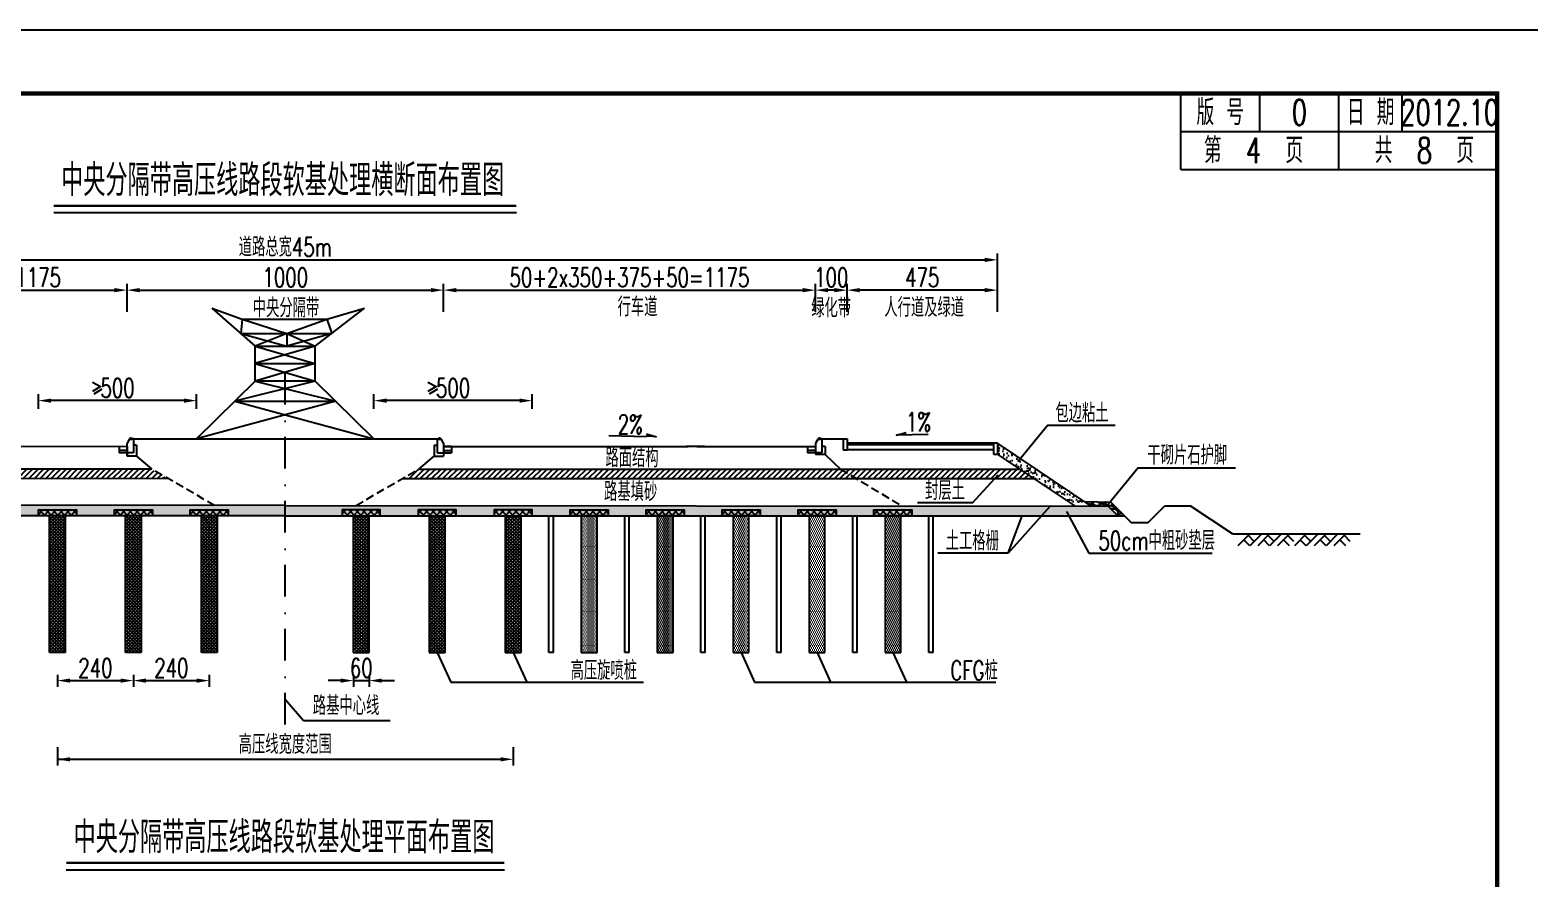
# Model space of a CAD drawing. Extents: x 216 to 3576, y 696 to 993.
# Drawn here: x 1654.2 to 1891.2, y 858.5 to 992.5 of the extents above; entities that cross this region are included whole.
import ezdxf
from ezdxf.enums import TextEntityAlignment as Align

# ---------------------------------------------------------------- set-up
doc = ezdxf.new("R2010")
doc.units = 0
doc.header["$LTSCALE"] = 5
doc.header["$PDMODE"] = 32
doc.header["$PDSIZE"] = 0.3
for name, pattern in [('DASHDOT', [1, 0.5, -0.25, 0, -0.25]), ('DASHED', [19.05, 12.7, -6.35]), ('HIDDEN', [0.375, 0.25, -0.125]), ('RICAD_LTYPE1', [0])]:
    doc.linetypes.add(name, pattern=pattern)
doc.layers.get('0').update_dxf_attribs({"linetype": 'CONTINUOUS'})
doc.layers.get('DEFPOINTS').update_dxf_attribs({"linetype": 'RICAD_LTYPE1'})
for name, color, linetype in [('2', 2, 'HIDDEN'), ('PP-COM', 7, 'CONTINUOUS'), ('YOLLOW', 2, 'CONTINUOUS'), ('图框', 7, 'CONTINUOUS'), ('填充', 8, 'CONTINUOUS'), ('尺寸标注', 4, 'CONTINUOUS'), ('文字', 7, 'CONTINUOUS'), ('次轮廓', 7, 'CONTINUOUS'), ('结构', 7, 'CONTINUOUS'), ('绿化', 3, 'CONTINUOUS'), ('道路结构', 7, 'CONTINUOUS')]:
    doc.layers.add(name, color=color, linetype=linetype)
doc.layers.add('标注', color=4, linetype='CONTINUOUS', lineweight=15)
doc.styles.get("Standard").update_dxf_attribs({"font": 'simplex1.shx', "width": 0.7, "bigfont": 'hztxt.shx'})
doc.dimstyles.new('比例1：200', dxfattribs={"dimtxt": 3, "dimasz": 2, "dimexe": 1, "dimexo": 1, "dimgap": 0.5, "dimtad": 1, "dimlfac": 20, "dimzin": 13, "dimdsep": 46, "dimtxsty": 'Standard', "dimcen": -0.09, "dimclrd": 256, "dimclre": 256, "dimclrt": 7, "dimaunit": 1, "dimadec": 0, "dimazin": 0, "dimtfac": 0.0005, "dimtix": 1, "dimtmove": 2, "dimatfit": 3, "dimfxl": 0, "dimtolj": 1, "dimtzin": 13, "dimarcsym": 0})
pattern_1 = [(45, (411.52273, 291.2505), (-0.26516504, 0.26516504), []), (135, (411.52273, 291.2505), (-0.26516504, -0.26516504), [])]
pattern_2 = [(45, (0, 588.2505), (-0.44194174, 0.44194174), [])]
pattern_3 = [(37.5, (0, 588.2505), (-0.0629934, 1.9268238), [0, -1.52, 0, -1.7, 0, -1.625]), (7.5, (0, 588.2505), (1.7697767, 2.822146), [0, -0.82, 0, -1.37, 0, -0.525]), (327.5, (-1.23, 588.2505), (3.1141419, 0.005659), [0, -0.5, 0, -1.8, 0, -2.35]), (317.5, (-1.23, 588.2505), (3.0061266, 0.8776756), [0, -0.25, 0, -1.18, 0, -1.35])]
pattern_4 = [(135, (2977.5512, 291.2505), (0.26516504, 0.26516504), []), (45, (2977.5512, 291.2505), (0.26516504, -0.26516504), [])]
pattern_5 = [(180, (2989.55122, 291.2505), (-0.15625, 0.3125), [0, -0.3125])]

# ---------------------------------------------------------------- blocks, each defined once
blk = doc.blocks.new('cs2')
for p, q in [((4729.92, 1071.66), (4729.6, 1071.1)), ((4730.59, 1071.79), (4730.14, 1071.79)), ((4730.59, 1071.79), (4730.59, 1069.54)), ((4729.56, 1070.97), (4729.56, 1069.04)), ((4730.59, 1069.54), (4729.56, 1069.54))]:
    blk.add_line(p, q)
for centre, start, end in [((4729.81, 1070.97), 150.42, 180), ((4730.14, 1071.54), 90, 150.42)]:
    blk.add_arc(centre, 0.25, start, end)
blk.add_point((4730.18, 1071.79))
blk = doc.blocks.new('*D91')
at = {"layer": 'DEFPOINTS', "color": 0}
for p in [(1669.54, 951.48), (1610.79, 947.03), (1669.54, 947.03)]:
    blk.add_point(p, dxfattribs=at)
at = {"layer": '标注', "lineweight": -2}
for p, q in [((1610.79, 948.03), (1610.79, 952.48)), ((1612.79, 951.48), (1667.54, 951.48)), ((1669.54, 948.03), (1669.54, 952.48))]:
    blk.add_line(p, q, dxfattribs=at)
at = {"layer": '标注'}
for points in [[(1612.79, 951.81), (1612.79, 951.14), (1610.79, 951.48)], [(1667.54, 951.81), (1667.54, 951.14), (1669.54, 951.48)]]:
    blk.add_solid(points, dxfattribs=at)
at = {"layer": '标注', "color": 7, "insert": (1640.16, 953.48), "char_height": 3, "attachment_point": 5}
blk.add_mtext('\\A1;50+375+2x350+50=1175', dxfattribs=at)
blk = doc.blocks.new('*D92')
at = {"layer": 'DEFPOINTS', "color": 0}
for p in [(1719.54, 951.48), (1669.54, 947.03), (1719.54, 947.03)]:
    blk.add_point(p, dxfattribs=at)
at = {"layer": '标注', "lineweight": -2}
for p, q in [((1669.54, 948.03), (1669.54, 952.48)), ((1671.54, 951.48), (1717.54, 951.48)), ((1719.54, 948.03), (1719.54, 952.48))]:
    blk.add_line(p, q, dxfattribs=at)
at = {"layer": '标注'}
for points in [[(1671.54, 951.81), (1671.54, 951.14), (1669.54, 951.48)], [(1717.54, 951.81), (1717.54, 951.14), (1719.54, 951.48)]]:
    blk.add_solid(points, dxfattribs=at)
at = {"layer": '标注', "color": 7, "insert": (1694.54, 953.48), "char_height": 3, "attachment_point": 5}
blk.add_mtext('\\A1;1000', dxfattribs=at)
blk = doc.blocks.new('*D93')
at = {"layer": 'DEFPOINTS', "color": 0}
for p in [(1778.29, 951.48), (1719.54, 947.03), (1778.29, 947.03)]:
    blk.add_point(p, dxfattribs=at)
at = {"layer": '标注', "lineweight": -2}
for p, q in [((1719.54, 948.03), (1719.54, 952.48)), ((1721.54, 951.48), (1776.29, 951.48)), ((1778.29, 948.03), (1778.29, 952.48))]:
    blk.add_line(p, q, dxfattribs=at)
at = {"layer": '标注'}
for points in [[(1721.54, 951.81), (1721.54, 951.14), (1719.54, 951.48)], [(1776.29, 951.81), (1776.29, 951.14), (1778.29, 951.48)]]:
    blk.add_solid(points, dxfattribs=at)
at = {"layer": '标注', "color": 7, "insert": (1748.91, 953.48), "char_height": 3, "attachment_point": 5}
blk.add_mtext('\\A1;50+2x350+375+50=1175', dxfattribs=at)
blk = doc.blocks.new('*D94')
at = {"layer": 'DEFPOINTS', "color": 0}
for p in [(1807.04, 956.26), (1582.04, 947.03), (1807.04, 947.03)]:
    blk.add_point(p, dxfattribs=at)
at = {"layer": '标注', "lineweight": -2}
for p, q in [((1582.04, 950.26), (1582.04, 957.26)), ((1584.04, 956.26), (1805.04, 956.26)), ((1807.04, 950.26), (1807.04, 957.26))]:
    blk.add_line(p, q, dxfattribs=at)
at = {"layer": '标注'}
for points in [[(1584.04, 956.59), (1584.04, 955.92), (1582.04, 956.26)], [(1805.04, 956.59), (1805.04, 955.92), (1807.04, 956.26)]]:
    blk.add_solid(points, dxfattribs=at)
at = {"layer": '标注', "color": 7, "insert": (1694.54, 958.26), "char_height": 3, "attachment_point": 5}
blk.add_mtext('\\A1;道路总宽45m', dxfattribs=at)
blk = doc.blocks.new('*D95')
at = {"layer": 'DEFPOINTS', "color": 0}
for p in [(1783.29, 951.48), (1783.29, 947.03), (1807.04, 947.03)]:
    blk.add_point(p, dxfattribs=at)
at = {"layer": '标注', "lineweight": -2}
for p, q in [((1783.29, 948.03), (1783.29, 952.48)), ((1805.04, 951.48), (1785.29, 951.48)), ((1807.04, 948.03), (1807.04, 952.48))]:
    blk.add_line(p, q, dxfattribs=at)
at = {"layer": '标注'}
for points in [[(1785.29, 951.81), (1785.29, 951.14), (1783.29, 951.48)], [(1805.04, 951.81), (1805.04, 951.14), (1807.04, 951.48)]]:
    blk.add_solid(points, dxfattribs=at)
at = {"layer": '标注', "color": 7, "insert": (1795.16, 953.48), "char_height": 3, "attachment_point": 5}
blk.add_mtext('\\A1;475', dxfattribs=at)
blk = doc.blocks.new('*D96')
at = {"layer": 'DEFPOINTS', "color": 0}
for p in [(1778.29, 951.48), (1778.29, 947.03), (1783.29, 947.03)]:
    blk.add_point(p, dxfattribs=at)
at = {"layer": '标注', "lineweight": -2}
for p, q in [((1778.29, 948.03), (1778.29, 952.48)), ((1781.29, 951.48), (1780.29, 951.48)), ((1783.29, 948.03), (1783.29, 952.48))]:
    blk.add_line(p, q, dxfattribs=at)
at = {"layer": '标注'}
for points in [[(1780.29, 951.81), (1780.29, 951.14), (1778.29, 951.48)], [(1781.29, 951.81), (1781.29, 951.14), (1783.29, 951.48)]]:
    blk.add_solid(points, dxfattribs=at)
at = {"layer": '标注', "color": 7, "insert": (1780.79, 953.48), "char_height": 3, "attachment_point": 5}
blk.add_mtext('\\A1;100', dxfattribs=at)
blk = doc.blocks.new('*D99')
at = {"layer": 'DEFPOINTS', "color": 0}
for p in [(1705.29, 891.76), (1707.79, 891.76), (1707.79, 889.85)]:
    blk.add_point(p, dxfattribs=at)
at = {"layer": '尺寸标注', "lineweight": -2}
for p, q in [((1703.29, 889.85), (1701.29, 889.85)), ((1705.29, 890.76), (1705.29, 888.85)), ((1705.29, 889.85), (1707.79, 889.85)), ((1707.79, 890.76), (1707.79, 888.85)), ((1709.79, 889.85), (1711.79, 889.85))]:
    blk.add_line(p, q, dxfattribs=at)
at = {"layer": '尺寸标注'}
for points in [[(1703.29, 890.18), (1703.29, 889.52), (1705.29, 889.85)], [(1709.79, 890.18), (1709.79, 889.52), (1707.79, 889.85)]]:
    blk.add_solid(points, dxfattribs=at)
at = {"layer": '尺寸标注', "color": 7, "insert": (1706.54, 891.85), "char_height": 3, "attachment_point": 5}
blk.add_mtext('\\A1;60', dxfattribs=at)
blk = doc.blocks.new('series')
at = {"width": 0.75}
for tag, height, p in [('页码', 4, (-35, -19)), ('图名', 5, (-220, -282)), ('图号', 5, (-20, -282))]:
    blk.add_attdef(tag, text='', height=height, dxfattribs=at).set_placement(p, align=Align.MIDDLE_CENTER)
blk = doc.blocks.new('*D113')
at = {"layer": 'DEFPOINTS', "color": 0}
for p in [(1658.54, 891.76), (1670.54, 891.76), (1670.54, 889.85)]:
    blk.add_point(p, dxfattribs=at)
at = {"layer": '尺寸标注', "lineweight": -2}
for p, q in [((1658.54, 890.76), (1658.54, 888.85)), ((1660.54, 889.85), (1668.54, 889.85)), ((1670.54, 890.76), (1670.54, 888.85))]:
    blk.add_line(p, q, dxfattribs=at)
at = {"layer": '尺寸标注'}
for points in [[(1660.54, 890.18), (1660.54, 889.52), (1658.54, 889.85)], [(1668.54, 890.18), (1668.54, 889.52), (1670.54, 889.85)]]:
    blk.add_solid(points, dxfattribs=at)
at = {"layer": '尺寸标注', "color": 7, "insert": (1664.54, 891.85), "char_height": 3, "attachment_point": 5}
blk.add_mtext('\\A1;240', dxfattribs=at)
blk = doc.blocks.new('*D114')
at = {"layer": 'DEFPOINTS', "color": 0}
for p in [(1670.54, 891.76), (1682.54, 891.76), (1682.54, 889.85)]:
    blk.add_point(p, dxfattribs=at)
at = {"layer": '尺寸标注', "lineweight": -2}
for p, q in [((1670.54, 890.76), (1670.54, 888.85)), ((1672.54, 889.85), (1680.54, 889.85)), ((1682.54, 890.76), (1682.54, 888.85))]:
    blk.add_line(p, q, dxfattribs=at)
at = {"layer": '尺寸标注'}
for points in [[(1672.54, 890.18), (1672.54, 889.52), (1670.54, 889.85)], [(1680.54, 890.18), (1680.54, 889.52), (1682.54, 889.85)]]:
    blk.add_solid(points, dxfattribs=at)
at = {"layer": '尺寸标注', "color": 7, "insert": (1676.54, 891.85), "char_height": 3, "attachment_point": 5}
blk.add_mtext('\\A1;240', dxfattribs=at)
blk = doc.blocks.new('*D140')
at = {"layer": 'DEFPOINTS', "color": 0}
for p in [(1655.54, 934.04), (1655.54, 931.74), (1680.54, 931.74)]:
    blk.add_point(p, dxfattribs=at)
at = {"layer": '尺寸标注', "lineweight": -2}
for p, q in [((1655.54, 932.74), (1655.54, 935.04)), ((1678.54, 934.04), (1657.54, 934.04)), ((1680.54, 932.74), (1680.54, 935.04))]:
    blk.add_line(p, q, dxfattribs=at)
at = {"layer": '尺寸标注'}
for points in [[(1657.54, 934.37), (1657.54, 933.7), (1655.54, 934.04)], [(1678.54, 934.37), (1678.54, 933.7), (1680.54, 934.04)]]:
    blk.add_solid(points, dxfattribs=at)
at = {"layer": '尺寸标注', "color": 7, "insert": (1668.04, 936.04), "char_height": 3, "attachment_point": 5}
blk.add_mtext('\\A1;500', dxfattribs=at)
blk = doc.blocks.new('*D141')
at = {"layer": 'DEFPOINTS', "color": 0}
for p in [(1708.54, 934.04), (1708.54, 931.74), (1733.54, 931.74)]:
    blk.add_point(p, dxfattribs=at)
at = {"layer": '尺寸标注', "lineweight": -2}
for p, q in [((1708.54, 932.74), (1708.54, 935.04)), ((1731.54, 934.04), (1710.54, 934.04)), ((1733.54, 932.74), (1733.54, 935.04))]:
    blk.add_line(p, q, dxfattribs=at)
at = {"layer": '尺寸标注'}
for points in [[(1710.54, 934.37), (1710.54, 933.7), (1708.54, 934.04)], [(1731.54, 934.37), (1731.54, 933.7), (1733.54, 934.04)]]:
    blk.add_solid(points, dxfattribs=at)
at = {"layer": '尺寸标注', "color": 7, "insert": (1721.04, 936.04), "char_height": 3, "attachment_point": 5}
blk.add_mtext('\\A1;500', dxfattribs=at)
blk = doc.blocks.new('电塔')
at = {"layer": '填充'}
for p, q in [((1262.96, 651.62), (1269.8, 645.66)), ((1262.96, 651.62), (1267.75, 649.9)), ((1267.75, 649.9), (1267.52, 647.65)), ((1267.75, 649.9), (1281.08, 649.9)), ((1267.75, 649.9), (1274.78, 647.65)), ((1274.78, 647.65), (1281.08, 649.9)), ((1279.28, 645.66), (1287.07, 651.62)), ((1281.08, 649.9), (1287.07, 651.62)), ((1281.08, 649.9), (1281.87, 647.65)), ((1267.52, 647.65), (1281.87, 647.65)), ((1267.52, 647.65), (1274.78, 645.66)), ((1274.78, 647.65), (1269.8, 645.66)), ((1274.78, 647.65), (1274.78, 645.66)), ((1274.78, 647.65), (1279.28, 645.66)), ((1281.87, 647.65), (1274.78, 645.66)), ((1279.28, 645.66), (1269.75, 642.89)), ((1269.8, 640.12), (1269.8, 645.66)), ((1269.8, 645.66), (1279.28, 645.66)), ((1269.8, 645.66), (1279.23, 642.89)), ((1279.28, 640.12), (1279.28, 645.66)), ((1269.75, 642.89), (1279.23, 642.89)), ((1269.75, 642.89), (1279.23, 642.89)), ((1269.75, 642.89), (1279.28, 640.12)), ((1279.23, 642.89), (1269.8, 640.12)), ((1269.8, 640.12), (1260.54, 631.03)), ((1279.28, 640.12), (1266.56, 636.94)), ((1279.28, 640.12), (1269.8, 640.12)), ((1269.8, 640.12), (1282.51, 636.94)), ((1279.28, 640.12), (1288.54, 631.03)), ((1279.28, 640.12), (1279.28, 640.12)), ((1282.51, 636.94), (1260.54, 631.03)), ((1266.56, 636.94), (1282.51, 636.94)), ((1266.56, 636.94), (1288.54, 631.03))]:
    blk.add_line(p, q, dxfattribs=at)
blk = doc.blocks.new('123')
at = {"color": 7}
blk.add_lwpolyline([(635.99, 695.53), (635.99, 992.53), (215.99, 992.53), (215.99, 695.53)], close=True, dxfattribs=at)

msp = doc.modelspace()

# ---------------------------------------------------------------- hatches: boundary and pattern name
at = {"layer": 'YOLLOW'}
h = msp.add_hatch(dxfattribs=at)
h.set_pattern_fill('AR-CONC', color=256, scale=0.25, style=0)
h.set_pattern_definition([(130, (2544.0563, 291.2505), (-1.7931505, -0.1568803), [0.1875, -2.0625]), (185, (2544.0563, 291.2505), (0.3468783, 1.8804803), [0.15, -1.65]), (79.5486, (2543.9069, 291.2374), (-1.4462735, 1.723599), [0.1593505, -1.7528553]), (133.8158, (2544.0563, 291.7505), (-2.6681026, -0.4137975), [0.28125, -3.09375]), (83.3644, (2543.834, 291.716), (-2.336657, 2.435295), [0.239026, -2.6292825]), (188.8158, (2544.0563, 291.7505), (-2.336655, 2.4352965), [0.225, -2.475]), (159, (2543.8063, 291.6255), (-1.4922676, -1.0065472), [0.1875, -2.0625]), (214, (2543.8063, 291.6255), (-0.6082883, 1.812875), [0.15, -1.65]), (108.5486, (2543.682, 291.5416), (-2.1005566, 0.8063262), [0.1593505, -1.7528553]), (142.5, (2544.0563, 291.2505), (-0.03039964, 0.83223463), [0, -1.63, 0, -1.675, 0, -1.65625]), (172.5, (2544.0563, 291.2505), (-0.65767384, 0.9860293), [0, -0.955, 0, -1.5925, 0, -0.63125]), (212.5, (2544.6138, 291.2505), (-1.3345561, -0.0563872), [0, -0.625, 0, -1.95, 0, -2.5875]), (222.5, (2544.8638, 291.2505), (-1.4579654, 0.2502625), [0, -0.8125, 0, -1.295, 0, -1.8375])])
h.paths.add_polyline_path([(1807.03698, 927.34707), (1821.9771, 917.38699), (1819.36973, 917.38928), (1807.03698, 925.61112)])
h = msp.add_hatch(dxfattribs=at)
h.set_pattern_fill('ANSI31', color=256, scale=5, style=0)
h.set_pattern_definition(pattern_2)
h.paths.add_polyline_path([(1578.30206, 923.12118), (1576.04808, 921.61853), (1676.03911, 921.73616), (1673.45632, 923.23312)])
h = msp.add_hatch(dxfattribs=at)
h.set_pattern_fill('ANSI31', color=256, scale=5, style=0)
h.set_pattern_definition(pattern_2)
edge = h.paths.add_edge_path()
edge.add_line((1715.61763, 923.23312), (1713.02151, 921.72843))
edge.add_line((1713.02151, 921.72843), (1812.86101, 921.72843))
edge.add_line((1812.86101, 921.72843), (1810.61101, 923.22843))
edge.add_line((1810.61101, 923.22843), (1715.6156, 923.22843))
h = msp.add_hatch(dxfattribs=at)
h.set_pattern_fill('AR-SAND', color=256, style=0)
h.set_pattern_definition(pattern_3)
h.paths.add_polyline_path([(1564.53857, 917.38473), (1563.01901, 915.86518), (1694.53698, 915.86518), (1694.5386, 917.51257)])
h = msp.add_hatch(dxfattribs=at)
h.set_pattern_fill('AR-SAND', color=256, style=0)
h.set_pattern_definition(pattern_3)
edge = h.paths.add_edge_path()
edge.add_line((1694.53698, 917.51257), (1694.53698, 915.86518))
edge.add_line((1694.53698, 915.86518), (1826.05494, 915.86518))
edge.add_line((1826.05494, 915.86518), (1824.53538, 917.38473))
edge.add_line((1824.53538, 917.38473), (1694.53698, 917.5143))
h = msp.add_hatch(dxfattribs=at)
h.set_pattern_fill('GRAVEL', color=256, scale=2, style=0)
h.set_pattern_definition([(311.9872, (2542.6163, 293.2505), (15.999996464, -18.000002683), [0.269072, -26.638176]), (355.0303, (2542.7963, 293.05049), (-24.000002103, 1.999982614), [0.461736, -45.71185]), (47.4896, (2543.2563, 293.01049), (-19.999981437, -22.000017348), [0.325576, -32.232064]), (272.7263, (2544.0363, 292.51049), (-1.999992035, 40.00000059), [0.420476, -41.627116]), (247.1663, (2544.0563, 292.09049), (10.000019811, 23.999992824), [0.41231, -40.818746]), (182.7263, (2543.8963, 291.71049), (40.00000059, 1.999992035), [0.420476, -41.627116]), (142.3058, (2543.4763, 291.69049), (26.000014691, -19.9999808103), [0.556058, -55.049698]), (107.7447, (2543.0363, 292.03049), (-14.0000215254, 43.9999924625), [0.524976, -51.972642]), (58.5704, (2542.8763, 292.53049), (16.000016468, 25.999990073), [0.4219, -41.768146]), (4.7636, (2543.0963, 292.8905), (-22.000001893, -1.999983065), [0.481664, -23.601526]), (317.6026, (2543.5763, 292.93049), (24.000014702, -21.999984164), [0.622896, -61.66675]), (41.1859, (2542.0563, 292.4905), (14.000005894, 11.999994627), [0.212602, -21.047688]), (8.5308, (2542.2163, 292.63049), (-25.99999657, -4.00001582), [0.404474, -40.043022]), (315, (2542.6163, 292.6905), (-2e-14, -2.0000006), [0.282842, -2.545584]), (336.8014, (2542.7563, 292.9305), (-9.99999946, 4.00000265), [0.152316, -15.07923]), (248.1986, (2542.8963, 292.8705), (1.99999982, 6.00000055), [0.215406, -10.554924]), (149.0362, (2542.8163, 292.6705), (-5.99999604, 4.00000497), [0.349858, -11.312046]), (18.4349, (2542.5163, 292.8505), (-4.00000087, -1.9999968), [0.252982, -6.071574]), (163.6105, (2544.0563, 292.87049), (-20.000004397, 5.99998542), [0.3544, -35.08569]), (109.6538, (2543.7163, 292.97049), (7.999990495, -22.000004271), [0.297322, -29.434816]), (246.8014, (2542.5163, 293.2505), (4.00000265, 9.99999946), [0.30463, -14.926916]), (196.3895, (2542.3963, 292.97049), (20.000004397, 5.99998542), [0.3544, -35.08569]), (200.556, (2544.0563, 291.6305), (10.00000369, 3.99999199), [0.34176, -16.746248]), (245.2249, (2543.7363, 291.51049), (9.999984378, 22.000006844), [0.286356, -28.349286]), (113.1986, (2542.4963, 291.2505), (-4.00000265, 9.99999946), [0.30463, -14.926916]), (162.646, (2542.3763, 291.53049), (26.000004038, -7.999989005), [0.335262, -33.190848]), (110.556, (2543.4763, 291.2505), (3.99999199, -10.00000369), [0.17088, -16.917128]), (78.6901, (2542.6163, 291.2505), (1.99999526, 8.0000015), [0.10198, -10.096058]), (14.0362, (2542.6363, 291.3505), (-6.0000011, -1.99999611), [0.41231, -7.8339]), (353.991, (2543.0363, 291.45049), (-19.999999502, 1.999998635), [0.3821, -37.827846]), (236.3099, (2542.8163, 292.4905), (2.00000267, 3.9999991), [0.288444, -6.922658]), (186.8428, (2542.6563, 292.25049), (-33.999998731, -4.000015996), [0.503588, -49.855126]), (119.0546, (2542.1563, 292.1905), (8.000000054, -14.00000077), [0.205912, -20.385348]), (90, (2542.0563, 292.3705), (2, 2), [0.12, -1.88]), (59.7436, (2543.0763, 291.5105), (-7.999989774, -14.000004912), [0.277848, -27.50704]), (131.9872, (2543.2163, 291.7505), (-15.999996464, 18.000002683), [0.538144, -26.369104]), (180, (2542.8563, 292.1505), (-2, 2), [0.52, -1.48]), (214.6952, (2542.3363, 292.15049), (19.999988518, 14.00001722), [0.316228, -31.306548]), (285.9454, (2542.0763, 291.9705), (1.99999978, -8.00000025), [0.291204, -14.269016]), (332.354, (2542.1563, 291.69049), (37.999991614, -20.000015426), [0.47413, -46.938948]), (4.5739, (2542.5763, 291.47049), (26.0000011166, 1.999989602), [0.501598, -49.658148])])
h.paths.add_polyline_path([(1827.07983, 915.86518), (1826.05494, 915.86518), (1824.53538, 917.38473), (1821.9771, 917.38699), (1820.87614, 918.12096), (1824.92559, 918.01939)])
h = msp.add_hatch(dxfattribs=at)
h.set_pattern_fill('ANSI37', color=256, scale=3, style=0)
h.set_pattern_definition(pattern_4)
h.paths.add_polyline_path([(1659.78698, 915.86518), (1659.78698, 894.26518), (1657.28698, 894.26518), (1657.28698, 915.86518)])
h = msp.add_hatch(dxfattribs=at)
h.set_pattern_fill('ANSI37', color=256, scale=3, style=0)
h.set_pattern_definition(pattern_4)
h.paths.add_polyline_path([(1671.78698, 915.86518), (1671.78698, 894.26518), (1669.28698, 894.26518), (1669.28698, 915.86518)])
h = msp.add_hatch(dxfattribs=at)
h.set_pattern_fill('ANSI37', color=256, scale=3, style=0)
h.set_pattern_definition(pattern_4)
h.paths.add_polyline_path([(1683.78698, 915.86518), (1683.78698, 894.26518), (1681.28698, 894.26518), (1681.28698, 915.86518)])
h = msp.add_hatch(dxfattribs=at)
h.set_pattern_fill('ANSI37', color=256, scale=3, style=0)
h.set_pattern_definition(pattern_1)
h.paths.add_polyline_path([(1705.28698, 915.86518), (1705.28698, 894.26518), (1707.78698, 894.26518), (1707.78698, 915.86518)])
h = msp.add_hatch(dxfattribs=at)
h.set_pattern_fill('ANSI37', color=256, scale=3, style=0)
h.set_pattern_definition(pattern_1)
h.paths.add_polyline_path([(1717.28698, 915.86518), (1717.28698, 894.26518), (1719.78698, 894.26518), (1719.78698, 915.86518)])
h = msp.add_hatch(dxfattribs=at)
h.set_pattern_fill('ANSI37', color=256, scale=3, style=0)
h.set_pattern_definition(pattern_1)
h.paths.add_polyline_path([(1729.28698, 915.86518), (1729.28698, 894.26518), (1731.78698, 894.26518), (1731.78698, 915.86518)])
at = {"layer": '尺寸标注'}
h = msp.add_hatch(dxfattribs=at)
h.set_pattern_fill('ANSI37', color=8, scale=6, style=0)
h.set_pattern_definition([(135, (2881.5512, 291.2505), (0.5303301, 0.5303301), []), (45, (2881.5512, 291.2505), (0.5303301, -0.5303301), [])])
h.paths.add_polyline_path([(1661.53698, 915.86518), (1655.53698, 915.86518), (1655.53838, 916.80118), (1661.53698, 916.80118)])
h = msp.add_hatch(dxfattribs=at)
h.set_pattern_fill('ANSI37', color=8, scale=6, style=0)
h.set_pattern_definition([(135, (2893.5512, 291.2505), (0.5303301, 0.5303301), []), (45, (2893.5512, 291.2505), (0.5303301, -0.5303301), [])])
h.paths.add_polyline_path([(1673.53698, 915.86518), (1667.53698, 915.86518), (1667.5378, 916.80118), (1673.53698, 916.80118)])
h = msp.add_hatch(dxfattribs=at)
h.set_pattern_fill('ANSI37', color=8, scale=6, style=0)
h.set_pattern_definition([(135, (2905.5512, 291.2505), (0.5303301, 0.5303301), []), (45, (2905.5512, 291.2505), (0.5303301, -0.5303301), [])])
h.paths.add_polyline_path([(1685.53698, 915.86518), (1679.53698, 915.86518), (1679.53838, 916.80118), (1685.53698, 916.80118)])
h = msp.add_hatch(dxfattribs=at)
h.set_pattern_fill('ANSI37', color=8, scale=6, style=0)
h.set_pattern_definition([(45, (483.5227, 291.2505), (-0.5303301, 0.5303301), []), (135, (483.5227, 291.2505), (-0.5303301, -0.5303301), [])])
h.paths.add_polyline_path([(1703.53698, 915.86518), (1709.53698, 915.86518), (1709.53557, 916.80118), (1703.53698, 916.80118)])
h = msp.add_hatch(dxfattribs=at)
h.set_pattern_fill('ANSI37', color=8, scale=6, style=0)
h.set_pattern_definition([(45, (495.5227, 291.2505), (-0.5303301, 0.5303301), []), (135, (495.5227, 291.2505), (-0.5303301, -0.5303301), [])])
h.paths.add_polyline_path([(1715.53698, 915.86518), (1721.53698, 915.86518), (1721.53615, 916.80118), (1715.53698, 916.80118)])
h = msp.add_hatch(dxfattribs=at)
h.set_pattern_fill('ANSI37', color=8, scale=6, style=0)
h.set_pattern_definition([(45, (507.5227, 291.2505), (-0.5303301, 0.5303301), []), (135, (507.5227, 291.2505), (-0.5303301, -0.5303301), [])])
h.paths.add_polyline_path([(1727.53698, 915.86518), (1733.53698, 915.86518), (1733.53557, 916.80118), (1727.53698, 916.80118)])
h = msp.add_hatch(dxfattribs=at)
h.set_pattern_fill('ANSI37', color=8, scale=6, style=0)
h.set_pattern_definition([(135, (2965.5512, 291.2505), (0.5303301, 0.5303301), []), (45, (2965.5512, 291.2505), (0.5303301, -0.5303301), [])])
h.paths.add_polyline_path([(1745.53698, 915.86518), (1739.53698, 915.86518), (1739.5378, 916.80118), (1745.53698, 916.80118)])
h = msp.add_hatch(dxfattribs=at)
h.set_pattern_fill('ANSI37', color=8, scale=6, style=0)
h.set_pattern_definition([(135, (2977.5512, 291.2505), (0.5303301, 0.5303301), []), (45, (2977.5512, 291.2505), (0.5303301, -0.5303301), [])])
h.paths.add_polyline_path([(1757.53698, 915.86518), (1751.53698, 915.86518), (1751.53838, 916.80118), (1757.53698, 916.80118)])
h = msp.add_hatch(dxfattribs=at)
h.set_pattern_fill('ANSI37', color=8, scale=6, style=0)
h.set_pattern_definition([(135, (2989.5512, 291.2505), (0.5303301, 0.5303301), []), (45, (2989.5512, 291.2505), (0.5303301, -0.5303301), [])])
h.paths.add_polyline_path([(1769.53698, 915.86518), (1763.53698, 915.86518), (1763.5378, 916.80118), (1769.53698, 916.80118)])
h = msp.add_hatch(dxfattribs=at)
h.set_pattern_fill('ANSI37', color=8, scale=6, style=0)
h.set_pattern_definition([(135, (3001.5512, 291.2505), (0.5303301, 0.5303301), []), (45, (3001.5512, 291.2505), (0.5303301, -0.5303301), [])])
h.paths.add_polyline_path([(1781.53698, 915.86518), (1775.53698, 915.86518), (1775.53838, 916.80118), (1781.53698, 916.80118)])
h = msp.add_hatch(dxfattribs=at)
h.set_pattern_fill('ANSI37', color=8, scale=6, style=0)
h.set_pattern_definition([(135, (3013.5512, 291.2505), (0.5303301, 0.5303301), []), (45, (3013.5512, 291.2505), (0.5303301, -0.5303301), [])])
h.paths.add_polyline_path([(1793.53698, 915.86518), (1787.53698, 915.86518), (1787.53838, 916.80118), (1793.53698, 916.80118)])
at = {"layer": '次轮廓'}
h = msp.add_hatch(dxfattribs=at)
h.set_pattern_fill('DOTS', color=256, scale=5, style=0)
h.set_pattern_definition(pattern_5)
h.paths.add_polyline_path([(1741.28698, 915.86518), (1741.28698, 894.26518), (1743.78698, 894.26518), (1743.78698, 915.86518)])
h = msp.add_hatch(dxfattribs=at)
h.set_pattern_fill('DOTS', color=256, scale=5, style=0)
h.set_pattern_definition(pattern_5)
h.paths.add_polyline_path([(1753.28698, 915.86518), (1753.28698, 894.26518), (1755.78698, 894.26518), (1755.78698, 915.86518)])
h = msp.add_hatch(dxfattribs=at)
h.set_pattern_fill('DOTS', color=256, scale=5, style=0)
h.set_pattern_definition(pattern_5)
h.paths.add_polyline_path([(1765.28698, 915.86518), (1765.28698, 894.26518), (1767.78698, 894.26518), (1767.78698, 915.86518)])
h = msp.add_hatch(dxfattribs=at)
h.set_pattern_fill('DOTS', color=256, scale=5, style=0)
h.set_pattern_definition(pattern_5)
h.paths.add_polyline_path([(1777.28698, 915.86518), (1777.28698, 894.26518), (1779.78698, 894.26518), (1779.78698, 915.86518)])
h = msp.add_hatch(dxfattribs=at)
h.set_pattern_fill('DOTS', color=256, scale=5, style=0)
h.set_pattern_definition(pattern_5)
h.paths.add_polyline_path([(1789.28698, 915.86518), (1789.28698, 894.26518), (1791.78698, 894.26518), (1791.78698, 915.86518)])

# ---------------------------------------------------------------- linework, layer by layer
for p, q in [((1657.96609, 963.71486), (1731.06062, 963.71486)), ((1669.53698, 926.78252), (1630.8682, 926.73302)), ((1668.28698, 926.78252), (1668.28698, 926.18252)), ((1668.28698, 926.58252), (1668.28698, 926.38252)), ((1669.53698, 926.78252), (1669.53698, 925.48252)), ((1671.03698, 927.03252), (1670.55975, 927.03252)), ((1671.03698, 927.03252), (1671.03698, 925.28252)), ((1718.03698, 927.03252), (1718.5142, 927.03252)), ((1718.03698, 927.03252), (1718.03698, 925.28252)), ((1719.53698, 926.78252), (1719.53698, 925.48252)), ((1720.78698, 926.78252), (1719.53698, 926.78252)), ((1719.53698, 926.77843), (1758.20575, 926.77843)), ((1720.78698, 926.78252), (1720.78698, 926.63252)), ((1720.78698, 926.78252), (1720.78698, 926.58252)), ((1720.78698, 926.78252), (1720.78698, 926.18252)), ((1720.78698, 926.58252), (1720.78698, 926.38252)), ((1759.53698, 926.77843), (1757.87621, 926.77843)), ((1760.78698, 926.77843), (1759.53698, 926.77843)), ((1759.53698, 926.77843), (1778.28698, 926.77843)), ((1777.03698, 926.77843), (1777.03698, 926.57843)), ((1777.03698, 926.77843), (1777.03698, 925.77843)), ((1777.03698, 926.57843), (1777.03698, 926.37843)), ((1778.28698, 927.21243), (1778.28698, 925.52843)), ((1778.28698, 926.77843), (1778.28698, 925.52843)), ((1778.64083, 927.90184), (1778.31956, 927.33584)), ((1779.30975, 928.02843), (1778.85825, 928.02843)), ((1779.30975, 928.02843), (1779.30975, 925.77843)), ((1779.82878, 926.77843), (1779.30975, 926.77843)), ((1779.82878, 926.77843), (1779.30975, 926.77843)), ((1779.82878, 926.77843), (1779.82878, 925.52843)), ((1807.03698, 927.34707), (1783.28698, 927.34707)), ((1806.43698, 927.04707), (1783.28698, 927.04707)), ((1821.85148, 917.3871), (1807.03698, 927.34707)), ((1668.28698, 926.38252), (1668.28698, 925.83252)), ((1668.28698, 926.28252), (1668.28698, 925.98252)), ((1669.53698, 926.18252), (1668.28698, 926.18252)), ((1668.28698, 926.18252), (1668.28698, 925.78252)), ((1668.28698, 925.98252), (1668.28698, 925.78252)), ((1669.53698, 925.78252), (1668.28698, 925.78252)), ((1671.03698, 925.28252), (1669.53698, 925.28252)), ((1671.03698, 925.28252), (1673.45632, 923.23312)), ((1715.6156, 923.22843), (1718.03698, 925.28252)), ((1718.03698, 925.28252), (1719.53698, 925.28252)), ((1719.53698, 926.18252), (1720.78698, 926.18252)), ((1719.53698, 925.78252), (1720.78698, 925.78252)), ((1720.78698, 926.38252), (1720.78698, 925.83252)), ((1720.78698, 926.28252), (1720.78698, 925.98252)), ((1720.78698, 926.18252), (1720.78698, 925.78252)), ((1720.78698, 925.98252), (1720.78698, 925.78252)), ((1778.28698, 926.17843), (1777.03698, 926.17843)), ((1778.28698, 925.77843), (1777.03698, 925.77843)), ((1778.28308, 925.74868), (1778.28308, 925.74868)), ((1779.30975, 925.77843), (1778.28698, 925.77843)), ((1779.82878, 925.52843), (1778.28698, 925.52843)), ((1779.82878, 925.52843), (1782.25015, 923.22843)), ((1806.43698, 926.24707), (1783.28698, 926.24707)), ((1819.36973, 917.38928), (1807.03698, 925.61112)), ((1673.45632, 923.23312), (1578.30206, 923.12118)), ((1715.6156, 923.22843), (1758.2073, 923.22843)), ((1715.6156, 923.22843), (1810.61101, 923.22843)), ((1676.03911, 921.73616), (1576.04808, 921.61853)), ((1713.02151, 921.72843), (1812.86101, 921.72843)), ((1830.82597, 914.78152), (1833.48847, 917.44402)), ((1833.48847, 917.44402), (1837.48847, 917.44402)), ((1844.15807, 912.99762), (1837.48847, 917.44402)), ((1828.16347, 914.78152), (1830.82597, 914.78152)), ((1844.15807, 912.99762), (1864.3544, 912.99762)), ((1659.93097, 860.01153), (1729.14298, 860.01153))]:
    msp.add_line(p, q)
at = {"linetype": 'Continuous'}
for p, q in [((1719.53698, 926.78252), (1719.53698, 926.78252)), ((1760.78698, 926.77843), (1760.78698, 926.77843)), ((1719.53698, 926.18252), (1719.53698, 926.18252)), ((1719.53698, 925.68252), (1719.53698, 925.68252)), ((1778.28698, 925.67843), (1778.28698, 925.67843))]:
    msp.add_line(p, q, dxfattribs=at)
at = {"color": 2}
for p, q in [((1815.34759, 917.40584), (1808.74678, 909.95914)), ((1808.74678, 909.95914), (1810.95866, 915.86518)), ((1817.95389, 916.52158), (1821.45328, 909.95914)), ((1808.74678, 909.95914), (1797.63881, 909.95914)), ((1821.45328, 909.95914), (1840.97102, 909.95914))]:
    msp.add_line(p, q, dxfattribs=at)
at = {"const_width": 0.4}
for points in [[(1657.96609, 964.78925), (1731.06062, 964.78925)], [(1659.93097, 861.08591), (1729.14298, 861.08591)]]:
    msp.add_lwpolyline(points, dxfattribs=at)
at = {"color": 7}
msp.add_lwpolyline([(1796.07004, 928.70759), (1791.10483, 928.60828), (1792.62063, 928.99749)], dxfattribs=at)
at = {"linetype": 'DASHED', "ltscale": 0.02}
for points in [[(1683.34255, 917.50314), (1673.45632, 923.23312)], [(1705.7314, 917.50314), (1715.61763, 923.23312)], [(1782.25015, 923.22843), (1791.95392, 917.42668)]]:
    msp.add_lwpolyline(points, dxfattribs=at)
msp.add_lwpolyline([(1820.75542, 918.12399), (1824.92559, 918.01939), (1828.16347, 914.78152)])
for centre, start, end in [((1778.53698, 927.21243), 150.4200381, 180), ((1778.85825, 927.77843), 90, 150.4200381)]:
    msp.add_arc(centre, 0.25, start, end)
msp.add_point((1778.93366, 928.02843))
at = {"layer": '2', "linetype": 'DASHDOT', "ltscale": 2}
msp.add_line((1694.53698, 882.91381), (1694.53698, 939.70539), dxfattribs=at)
at = {"layer": 'YOLLOW'}
for p, q in [((1814.98451, 930.16992), (1810.25987, 924.37011)), ((1814.98451, 930.16992), (1825.66143, 930.16992)), ((1803.09186, 917.92378), (1807.15089, 922.33566)), ((1829.26989, 923.44792), (1824.54526, 917.64811)), ((1829.26989, 923.44792), (1844.62571, 923.44792)), ((1803.09186, 917.92378), (1794.42527, 917.92378)), ((1846.91179, 912.99762), (1845.03679, 911.12262)), ((1847.61889, 911.82973), (1846.68139, 912.76723)), ((1848.78679, 912.99762), (1846.91179, 911.12262)), ((1850.03679, 912.99762), (1848.16179, 911.12262)), ((1850.74389, 911.82973), (1849.80639, 912.76723)), ((1851.91179, 912.99762), (1850.03679, 911.12262)), ((1853.16179, 912.99762), (1851.28679, 911.12262)), ((1853.86889, 911.82973), (1852.93139, 912.76723)), ((1855.82227, 912.99762), (1853.94727, 911.12262)), ((1856.52938, 911.82973), (1855.59188, 912.76723)), ((1857.69727, 912.99762), (1855.82227, 911.12262)), ((1858.94727, 912.99762), (1857.07227, 911.12262)), ((1859.65438, 911.82973), (1858.71688, 912.76723)), ((1860.82227, 912.99762), (1858.94727, 911.12262)), ((1862.07227, 912.99762), (1860.19727, 911.12262)), ((1862.77938, 911.82973), (1861.84188, 912.76723)), ((1846.91179, 911.12262), (1845.97429, 912.06012)), ((1850.03679, 911.12262), (1849.09929, 912.06012)), ((1853.16179, 911.12262), (1852.22429, 912.06012)), ((1855.82227, 911.12262), (1854.88477, 912.06012)), ((1858.94727, 911.12262), (1858.00977, 912.06012)), ((1862.07227, 911.12262), (1861.13477, 912.06012))]:
    msp.add_line(p, q, dxfattribs=at)
at = {"layer": '图框'}
for p, q in [((1835.99162, 970.52876), (1835.99162, 982.52876)), ((1848.49162, 976.52876), (1848.49162, 982.52876)), ((1860.99162, 976.52876), (1860.99162, 982.52876)), ((1870.99162, 976.52876), (1870.99162, 982.52876)), ((1835.99162, 976.52876), (1885.99162, 976.52876)), ((1860.99162, 970.52876), (1860.99162, 976.52876)), ((1835.99162, 970.52876), (1885.99162, 970.52876))]:
    msp.add_line(p, q, dxfattribs=at)
at = {"layer": '图框', "const_width": 0.7}
msp.add_lwpolyline([(1885.99162, 982.52876), (1505.99162, 982.52876), (1505.99162, 705.52876), (1885.99162, 705.52876), (1885.99162, 982.52876)], dxfattribs=at)
at = {"layer": '尺寸标注', "color": 1}
for p, q in [((1694.53698, 917.5143), (1564.53857, 917.38473)), ((1694.53698, 917.51257), (1824.53538, 917.38473)), ((1824.53538, 917.38473), (1826.05494, 915.86518)), ((1694.53698, 915.86518), (1561.99414, 915.86518)), ((1694.53698, 915.86518), (1827.07981, 915.86518))]:
    msp.add_line(p, q, dxfattribs=at)
at = {"layer": '尺寸标注'}
for p, q in [((1658.53698, 879.3675), (1658.53698, 876.42824)), ((1730.53698, 879.3675), (1730.53698, 876.42824)), ((1658.53698, 877.42824), (1728.53698, 877.42824))]:
    msp.add_line(p, q, dxfattribs=at)
for points in [[(1661.53698, 915.86518), (1655.53698, 915.86518), (1655.53838, 916.80118), (1661.53698, 916.80118), (1661.53698, 915.86518)], [(1673.53698, 915.86518), (1667.53698, 915.86518), (1667.5378, 916.80118), (1673.53698, 916.80118), (1673.53698, 915.86518)], [(1685.53698, 915.86518), (1679.53698, 915.86518), (1679.53838, 916.80118), (1685.53698, 916.80118), (1685.53698, 915.86518)], [(1703.53698, 915.86518), (1709.53698, 915.86518), (1709.53557, 916.80118), (1703.53698, 916.80118), (1703.53698, 915.86518)], [(1715.53698, 915.86518), (1721.53698, 915.86518), (1721.53615, 916.80118), (1715.53698, 916.80118), (1715.53698, 915.86518)], [(1727.53698, 915.86518), (1733.53698, 915.86518), (1733.53557, 916.80118), (1727.53698, 916.80118), (1727.53698, 915.86518)], [(1745.53698, 915.86518), (1739.53698, 915.86518), (1739.5378, 916.80118), (1745.53698, 916.80118), (1745.53698, 915.86518)], [(1757.53698, 915.86518), (1751.53698, 915.86518), (1751.53838, 916.80118), (1757.53698, 916.80118), (1757.53698, 915.86518)], [(1769.53698, 915.86518), (1763.53698, 915.86518), (1763.5378, 916.80118), (1769.53698, 916.80118), (1769.53698, 915.86518)], [(1781.53698, 915.86518), (1775.53698, 915.86518), (1775.53838, 916.80118), (1781.53698, 916.80118), (1781.53698, 915.86518)], [(1793.53698, 915.86518), (1787.53698, 915.86518), (1787.53838, 916.80118), (1793.53698, 916.80118), (1793.53698, 915.86518)]]:
    msp.add_lwpolyline(points, dxfattribs=at)
for points in [[(1660.53698, 877.76157), (1660.53698, 877.09491), (1658.53698, 877.42824)], [(1728.53698, 877.76157), (1728.53698, 877.09491), (1730.53698, 877.42824)]]:
    msp.add_solid(points, dxfattribs=at)
at = {"layer": '文字'}
for p, q in [((1665.57887, 935.83615), (1664.27499, 935.06627)), ((1718.57607, 935.83615), (1717.27218, 935.06627))]:
    msp.add_line(p, q, dxfattribs=at)
at = {"layer": '文字', "ltscale": 10}
for p, q in [((1751.58071, 928.30151), (1745.67277, 928.4941)), ((1753.18178, 928.24932), (1751.58823, 928.74471))]:
    msp.add_line(p, q, dxfattribs=at)
at = {"layer": '文字', "color": 2}
for p, q in [((1718.53698, 894.26518), (1720.67838, 889.61846)), ((1730.53698, 894.26518), (1732.67838, 889.61846)), ((1766.53698, 894.26518), (1768.67838, 889.61846)), ((1778.53698, 894.26518), (1780.67838, 889.61846)), ((1790.53698, 894.26518), (1792.67838, 889.61846)), ((1720.67838, 889.61846), (1751.12404, 889.61846)), ((1768.67838, 889.61846), (1806.79794, 889.61846)), ((1697.43403, 883.5266), (1694.53698, 886.8635)), ((1711.10836, 883.5266), (1697.43403, 883.5266))]:
    msp.add_line(p, q, dxfattribs=at)
at = {"layer": '文字'}
for points in [[(1664.08433, 936.94788), (1665.35967, 936.2485), (1664.08433, 935.5035)], [(1717.08153, 936.94788), (1718.35687, 936.2485), (1717.08153, 935.5035)]]:
    msp.add_lwpolyline(points, dxfattribs=at)
at = {"layer": '文字', "ltscale": 10}
msp.add_solid([(1753.18178, 928.24932), (1751.58823, 928.74471), (1751.58071, 928.30151)], dxfattribs=at)
at = {"layer": '次轮廓'}
for p, q in [((1736.18698, 894.26518), (1736.18698, 915.86518)), ((1736.88698, 894.26518), (1736.88698, 915.86518)), ((1748.18698, 894.26518), (1748.18698, 915.86518)), ((1748.88698, 894.26518), (1748.88698, 915.86518)), ((1760.18698, 894.26518), (1760.18698, 915.86518)), ((1760.88698, 894.26518), (1760.88698, 915.86518)), ((1772.18698, 894.26518), (1772.18698, 915.86518)), ((1772.88698, 894.26518), (1772.88698, 915.86518)), ((1784.18698, 894.26518), (1784.18698, 915.86518)), ((1784.88698, 894.26518), (1784.88698, 915.86518)), ((1796.18698, 894.26518), (1796.18698, 915.86518)), ((1796.88698, 894.26518), (1796.88698, 915.86518)), ((1736.88698, 894.26518), (1736.18698, 894.26518)), ((1748.88698, 894.26518), (1748.18698, 894.26518)), ((1760.88698, 894.26518), (1760.18698, 894.26518)), ((1772.88698, 894.26518), (1772.18698, 894.26518)), ((1784.88698, 894.26518), (1784.18698, 894.26518)), ((1796.88698, 894.26518), (1796.18698, 894.26518))]:
    msp.add_line(p, q, dxfattribs=at)
at = {"layer": '结构', "color": 1, "linetype": 'DASHED', "ltscale": 5}
for p, q in [((1657.28698, 894.26518), (1657.28698, 915.86518)), ((1659.78698, 915.86518), (1659.78698, 894.26518)), ((1669.28698, 894.26518), (1669.28698, 915.86518)), ((1671.78698, 915.86518), (1671.78698, 894.26518)), ((1681.28698, 894.26518), (1681.28698, 915.86518)), ((1683.78698, 915.86518), (1683.78698, 894.26518)), ((1705.28698, 915.86518), (1705.28698, 894.26518)), ((1707.78698, 894.26518), (1707.78698, 915.86518)), ((1717.28698, 915.86518), (1717.28698, 894.26518)), ((1719.78698, 894.26518), (1719.78698, 915.86518)), ((1729.28698, 915.86518), (1729.28698, 894.26518)), ((1731.78698, 894.26518), (1731.78698, 915.86518)), ((1741.28698, 915.86518), (1741.28698, 894.26518)), ((1743.78698, 894.26518), (1743.78698, 915.86518)), ((1753.28698, 915.86518), (1753.28698, 894.26518)), ((1755.78698, 894.26518), (1755.78698, 915.86518)), ((1765.28698, 915.86518), (1765.28698, 894.26518)), ((1767.78698, 894.26518), (1767.78698, 915.86518)), ((1777.28698, 915.86518), (1777.28698, 894.26518)), ((1779.78698, 894.26518), (1779.78698, 915.86518)), ((1789.28698, 915.86518), (1789.28698, 894.26518)), ((1791.78698, 894.26518), (1791.78698, 915.86518)), ((1659.78698, 894.26518), (1657.28698, 894.26518)), ((1671.78698, 894.26518), (1669.28698, 894.26518)), ((1683.78698, 894.26518), (1681.28698, 894.26518)), ((1705.28698, 894.26518), (1707.78698, 894.26518)), ((1717.28698, 894.26518), (1719.78698, 894.26518)), ((1729.28698, 894.26518), (1731.78698, 894.26518)), ((1741.28698, 894.26518), (1743.78698, 894.26518)), ((1753.28698, 894.26518), (1755.78698, 894.26518)), ((1765.28698, 894.26518), (1767.78698, 894.26518)), ((1777.28698, 894.26518), (1779.78698, 894.26518)), ((1789.28698, 894.26518), (1791.78698, 894.26518))]:
    msp.add_line(p, q, dxfattribs=at)
at = {"layer": '绿化'}
for p, q in [((1670.55975, 928.03252), (1718.5142, 928.03252)), ((1779.30975, 927.98302), (1783.28698, 927.98302))]:
    msp.add_line(p, q, dxfattribs=at)
at = {"layer": '道路结构'}
for p, q in [((1782.68698, 927.98302), (1782.68698, 926.24707)), ((1783.28698, 927.98302), (1783.28698, 926.24707)), ((1806.43698, 927.34707), (1806.43698, 925.61112)), ((1807.03698, 927.34707), (1807.03698, 925.61112)), ((1782.68698, 926.24707), (1783.28698, 926.24707)), ((1806.43698, 925.61112), (1807.03698, 925.61112))]:
    msp.add_line(p, q, dxfattribs=at)

# ---------------------------------------------------------------- block references
at = {"layer": 'PP-COM'}
msp.add_blockref('cs2', (-3060.02798, -143.75651), dxfattribs=at)
at = {"layer": 'PP-COM', "xscale": -1}
msp.add_blockref('cs2', (6449.10193, -143.75651), dxfattribs=at)
at = {"layer": '图框'}
ref = msp.add_blockref('series', (1895.99162, 992.52876), dxfattribs=at)
ref.add_attrib('页码', '第  4  页     共  8  页', dxfattribs={"layer": '0', "height": 4, "width": 0.7}).set_placement((1860.99162, 973.52876), align=Align.MIDDLE_CENTER)
ref.add_attrib('图名', '特殊路基处理设计图', dxfattribs={"layer": '0', "height": 5, "width": 0.7}).set_placement((1675.99162, 710.52876), align=Align.MIDDLE_CENTER)
ref.add_attrib('图号', 'S3-17', dxfattribs={"layer": '0', "height": 5, "width": 0.7}).set_placement((1875.99162, 710.52876), align=Align.MIDDLE_CENTER)
at = {"layer": '尺寸标注'}
for name, p in [('123', (1260, 0)), ('电塔', (420, 297))]:
    msp.add_blockref(name, p, dxfattribs=at)

# ---------------------------------------------------------------- texts
at = {"color": 7, "width": 0.7}
for s, p in [('中央分隔带高压线路段软基处理横断面布置图', (1659.1237, 966.31801)), ('中央分隔带高压线路段软基处理平面布置图', (1661.08858, 862.61468))]:
    msp.add_text(s, height=5, dxfattribs=at).set_placement(p)
at = {"width": 0.7}
for s, p in [('包边粘土', (1816.18458, 930.5882)), ('干砌片石护脚', (1830.72853, 923.94494)), ('封层土', (1795.60832, 918.34207))]:
    msp.add_text(s, height=3, dxfattribs=at).set_placement(p)
for s, rotation, p in [('路面结构', 359.8989654, (1745.11866, 925.03392)), ('路基填砂', 359.8989654, (1744.90463, 919.68502)), ('土工格栅', 359.8989654, (1798.87788, 911.90329)), ('50cm中粗砂垫层', 0.1010346, (1822.98574, 911.92657))]:
    msp.add_text(s, height=3, rotation=rotation, dxfattribs=at).set_placement(p, align=Align.MIDDLE_LEFT)
at = {"layer": '图框', "width": 0.7}
for s, p in [('版 号', (1842.24162, 979.52876)), ('0', (1854.74162, 979.52876)), ('日 期', (1865.99162, 979.52876)), ('2012.10', (1878.49162, 979.52876))]:
    msp.add_text(s, height=4, dxfattribs=at).set_placement(p, align=Align.MIDDLE_CENTER)
at = {"layer": '尺寸标注', "color": 7, "width": 0.7}
msp.add_text('高压线宽度范围', height=3, dxfattribs=at).set_placement((1687.17947, 878.29439))
at = {"layer": '文字', "width": 0.7}
for s, p in [('中央分隔带', (1689.4107, 947.18811)), ('行车道', (1747.0332, 947.32672)), ('绿化带', (1777.62149, 947.17195)), ('人行道及绿道', (1789.16944, 947.25751)), ('2%', (1747.05666, 928.79271)), ('1%', (1792.59267, 929.17833))]:
    msp.add_text(s, height=3, dxfattribs=at).set_placement(p)
for s, p in [('高压旋喷桩', (1739.60374, 891.45463)), ('CFG桩', (1799.60374, 891.45463)), ('路基中心线', (1698.89378, 885.90767))]:
    msp.add_text(s, height=3, dxfattribs=at).set_placement(p, align=Align.MIDDLE_LEFT)

# ---------------------------------------------------------------- dimensions: what is measured, and where the dimension line sits
at = {"layer": '尺寸标注'}
for base, p1, p2, picture, middle in [((1655.53838, 934.03534), (1680.53838, 931.74221), (1655.53838, 931.74221), '*D140', (1668.03838, 936.03534)), ((1708.53557, 934.03534), (1733.53557, 931.74221), (1708.53557, 931.74221), '*D141', (1721.03557, 936.03534))]:
    dim = msp.add_linear_dim(base=base, p1=p1, p2=p2, dimstyle='比例1：200', dxfattribs=at)
    dim.commit()
    dim.dimension.update_dxf_attribs({"geometry": picture, "text_midpoint": middle})
for base, p1, p2, picture, middle in [((1670.53698, 889.84908), (1658.53698, 891.75956), (1670.53698, 891.75956), '*D113', (1664.53698, 891.84908)), ((1682.53698, 889.84908), (1670.53698, 891.75956), (1682.53698, 891.75956), '*D114', (1676.53698, 891.84908))]:
    dim = msp.add_linear_dim(base=base, p1=p1, p2=p2, dimstyle='比例1：200', override={"dimtxsty": 'Standard'}, dxfattribs=at)
    dim.commit()
    dim.dimension.update_dxf_attribs({"geometry": picture, "text_midpoint": middle})
dim = msp.add_linear_dim(base=(1707.78698, 889.84908), p1=(1705.28698, 891.75956), p2=(1707.78698, 891.75956), text='60', dimstyle='比例1：200', override={"dimtxsty": 'Standard'}, dxfattribs=at)
dim.commit()
dim.dimension.update_dxf_attribs({"geometry": '*D99', "text_midpoint": (1706.53698, 891.84908)})
at = {"layer": '标注'}
for base, p1, p2, text, picture, middle in [((1807.03698, 956.2568), (1582.03698, 947.02732), (1807.03698, 947.02732), '道路总宽45m', '*D94', (1694.53698, 958.2568)), ((1669.53698, 951.47735), (1610.78698, 947.02732), (1669.53698, 947.02732), '50+375+2x350+50=1175', '*D91', (1640.16198, 953.47735)), ((1778.28698, 951.47735), (1719.53698, 947.02579), (1778.28698, 947.02732), '50+2x350+375+50=1175', '*D93', (1748.91198, 953.47735))]:
    dim = msp.add_linear_dim(base=base, p1=p1, p2=p2, text=text, dimstyle='比例1：200', override={"dimtxsty": 'Standard'}, dxfattribs=at)
    dim.commit()
    dim.dimension.update_dxf_attribs({"geometry": picture, "text_midpoint": middle})
dim = msp.add_linear_dim(base=(1719.53698, 951.47735), p1=(1669.53698, 947.02732), p2=(1719.53698, 947.02579), dimstyle='比例1：200', override={"dimtxsty": 'Standard'}, dxfattribs=at)
dim.commit()
dim.dimension.update_dxf_attribs({"geometry": '*D92', "text_midpoint": (1694.53698, 953.47735)})
for base, p1, p2, picture, middle in [((1778.28698, 951.47735), (1783.28698, 947.02732), (1778.28698, 947.02732), '*D96', (1780.78698, 953.47735)), ((1783.28698, 951.47735), (1807.03698, 947.02732), (1783.28698, 947.02732), '*D95', (1795.16198, 953.47735))]:
    dim = msp.add_linear_dim(base=base, p1=p1, p2=p2, angle=180, dimstyle='比例1：200', override={"dimtxsty": 'Standard'}, dxfattribs=at)
    dim.commit()
    dim.dimension.update_dxf_attribs({"geometry": picture, "text_midpoint": middle})

doc.saveas('drawing.dxf')
